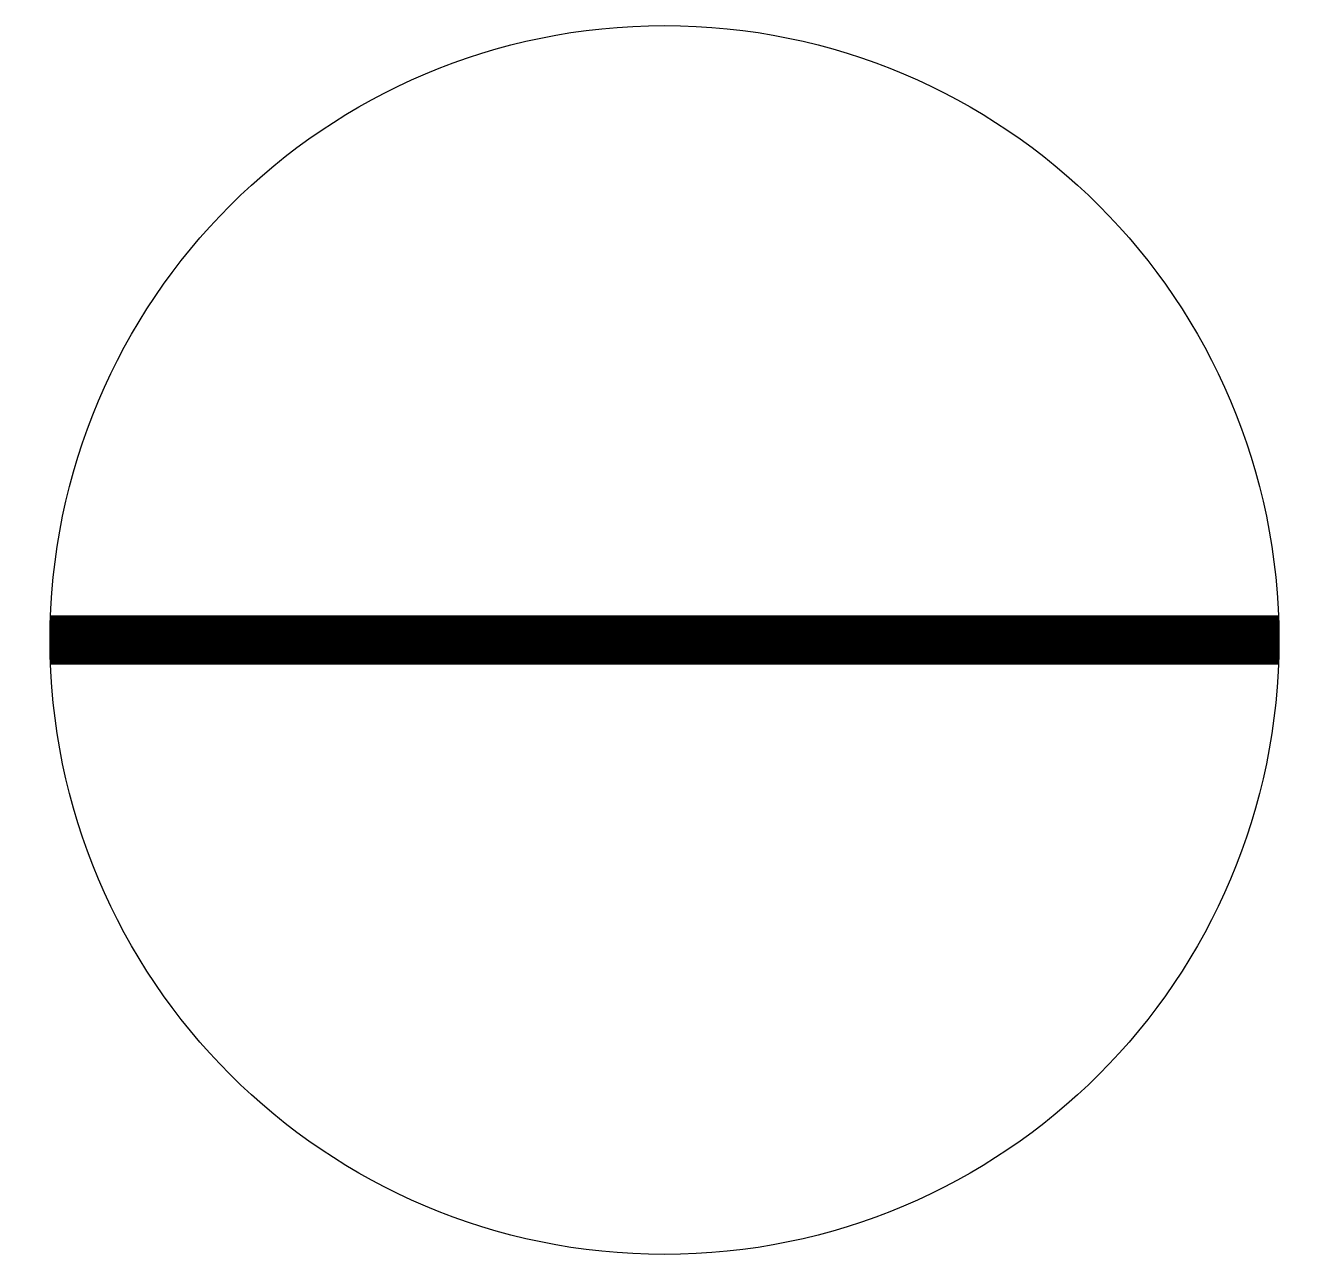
# Model space of a CAD drawing. Header units: millimetres. Extents: x -2.6 to 2.6, y -2.5 to 2.5.
import ezdxf

# ---------------------------------------------------------------- set-up
doc = ezdxf.new("R2010")
doc.units = ezdxf.units.MM

msp = doc.modelspace()

# ---------------------------------------------------------------- linework, layer by layer
at = {"color": 94, "const_width": 0.2}
msp.add_lwpolyline([(-2.5, 0), (2.5, 0)], dxfattribs=at)
at = {"color": 1}
msp.add_circle((0, 0), 2.5, dxfattribs=at)

doc.saveas('drawing.dxf')
